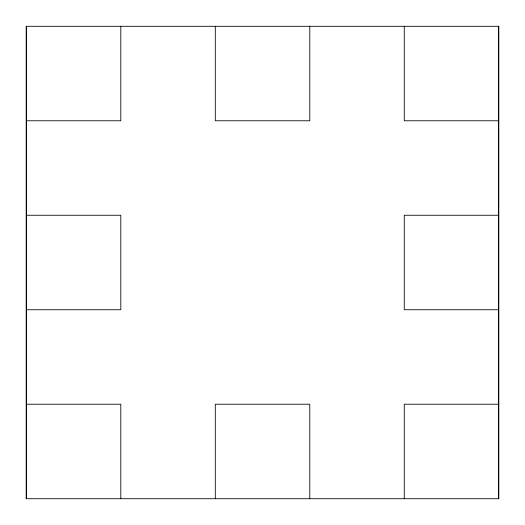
<?xml version="1.0" encoding="UTF-8"?>
<svg xmlns="http://www.w3.org/2000/svg" width="525" height="525" viewBox="0 0 525 525"><rect width="100%" height="100%" fill="white"/><g stroke="black" fill="none" stroke-linecap="round" stroke-linejoin="round"><path stroke-width="0.79" d="M26.329 120.776L120.809 120.776L120.809 26.289M498.75 120.776L404.263 120.776L404.263 26.289M26.329 215.257L120.809 215.257L120.809 309.743L26.329 309.743M498.75 215.257L404.263 215.257L404.263 309.743L498.75 309.743M26.329 404.224L120.809 404.224L120.809 498.711M498.75 404.224L404.263 404.224L404.263 498.711M498.671 26.289L498.671 498.711M309.783 26.289L309.783 120.776L215.296 120.776L215.296 26.289M309.783 498.711L309.783 404.224L215.296 404.224L215.296 498.711M26.329 26.289L26.329 498.711M498.75 26.289L26.25 26.289L26.25 498.711L498.75 498.711L498.75 26.289"/></g></svg>
